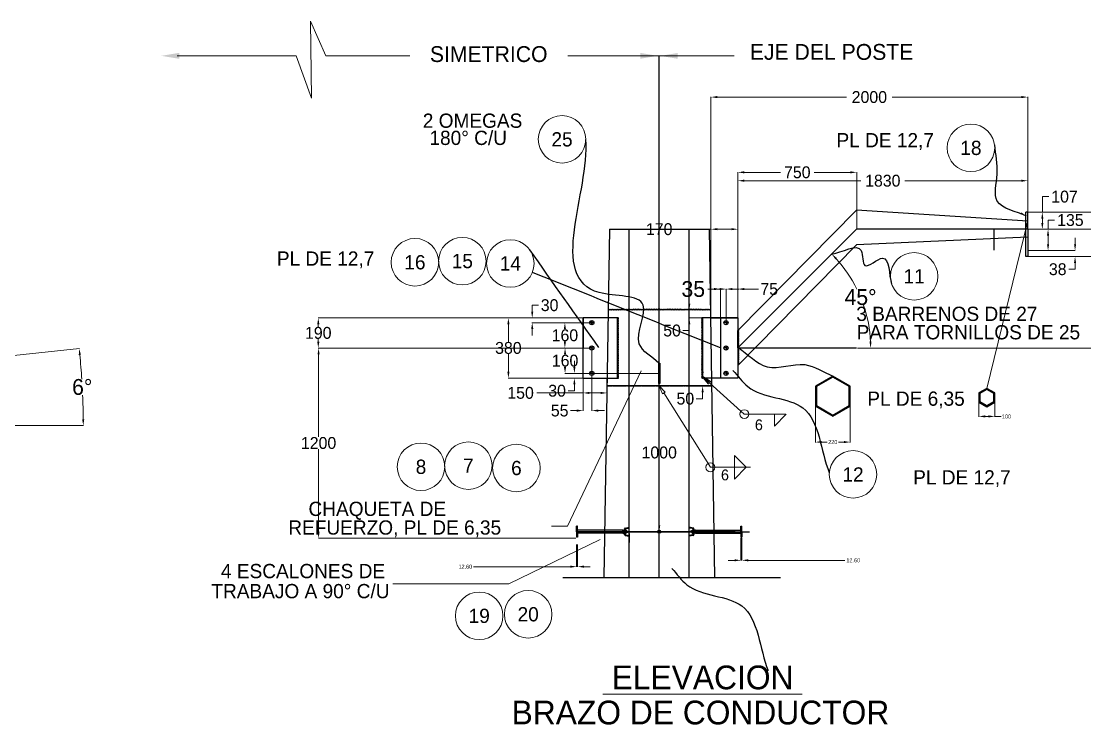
# Model space of a CAD drawing. Header units: centimetres. Extents: x 14 to 66415, y 14 to 43040.
# Drawn here: x 34018 to 47449, y 24243 to 33126 of the extents above; entities that cross this region are included whole.
import ezdxf
from ezdxf.enums import TextEntityAlignment as Align

# ---------------------------------------------------------------- set-up
doc = ezdxf.new("R2010")
doc.units = ezdxf.units.CM
doc.header["$LTSCALE"] = 10
doc.header["$MEASUREMENT"] = 0
doc.layers.get('0').update_dxf_attribs({"linetype": 'CONTINUOUS'})
doc.layers.get('DEFPOINTS').update_dxf_attribs({"color": 2, "linetype": 'CONTINUOUS'})
for name, color, linetype in [('ACERO1', 144, 'CONTINUOUS'), ('DIMENCIONES', 252, 'CONTINUOUS'), ('PIEZAS', 7, 'CONTINUOUS'), ('TEXT', 7, 'CONTINUOUS'), ('TEXTOS', 7, 'CONTINUOUS')]:
    doc.layers.add(name, color=color, linetype=linetype)
doc.styles.get("Standard").update_dxf_attribs({"font": ''})
doc.styles.add('Zurich', font='')
doc.styles.get('Standard').set_extended_font_data('Zurich Ex BT')
doc.styles.get('Zurich').set_extended_font_data('Zurich Ex BT')
doc.dimstyles.get("Standard").update_dxf_attribs({"dimtxt": 200, "dimasz": 80, "dimexe": 3, "dimexo": 10, "dimgap": 0.09, "dimtad": 0, "dimtih": 1, "dimtoh": 1, "dimzin": 0, "dimdsep": 46, "dimtxsty": 'Standard', "dimcen": 0.09, "dimclrd": 256, "dimclre": 256, "dimclrt": 256, "dimadec": 0, "dimazin": 0, "dimtfac": 1, "dimtofl": 0, "dimtmove": 0, "dimatfit": 3, "dimfxl": 0, "dimtolj": 1, "dimtzin": 0, "dimlwd": 0, "dimlwe": 0, "dimarcsym": 0})

# ---------------------------------------------------------------- blocks, each defined once
blk = doc.blocks.new('*D56')
at = {"layer": 'DEFPOINTS', "color": 0}
for p in [(41031, 26530), (41044, 26530), (41031, 26239)]:
    blk.add_point(p, dxfattribs=at)
at = {"layer": 'DIMENCIONES', "lineweight": 0}
for p, q in [((41031, 26520), (41031, 26236)), ((41044, 26520), (41044, 26236)), ((40951, 26239), (39731, 26239)), ((41124, 26239), (41204, 26239))]:
    blk.add_line(p, q, dxfattribs=at)
at = {"layer": 'DIMENCIONES'}
for points in [[(40951, 26253), (40951, 26226), (41031, 26239)], [(41124, 26253), (41124, 26226), (41044, 26239)]]:
    blk.add_solid(points, dxfattribs=at)
at = {"layer": 'DIMENCIONES', "insert": (39626, 26239), "char_height": 50, "attachment_point": 5}
blk.add_mtext('\\A1;12.60', dxfattribs=at)
blk = doc.blocks.new('*D57')
at = {"layer": 'ACERO1', "lineweight": 0}
for p, q in [((43106, 26600), (43106, 26316)), ((43119, 26600), (43119, 26316)), ((43026, 26319), (42946, 26319)), ((43199, 26319), (44419, 26319))]:
    blk.add_line(p, q, dxfattribs=at)
at = {"layer": 'ACERO1'}
for points in [[(43026, 26333), (43026, 26306), (43106, 26319)], [(43199, 26333), (43199, 26306), (43119, 26319)]]:
    blk.add_solid(points, dxfattribs=at)
at = {"layer": 'DEFPOINTS', "color": 0}
for p in [(43106, 26610), (43119, 26610), (43119, 26319)]:
    blk.add_point(p, dxfattribs=at)
at = {"layer": 'ACERO1', "insert": (44525, 26319), "char_height": 50, "attachment_point": 5}
blk.add_mtext('\\A1;12.60', dxfattribs=at)
blk = doc.blocks.new('*D58')
at = {"layer": 'DEFPOINTS', "color": 0}
for p in [(42729, 30500), (42729, 29000), (43069, 29000)]:
    blk.add_point(p, dxfattribs=at)
at = {"layer": 'DIMENCIONES', "lineweight": 0}
for p, q in [((42729, 30500), (42279, 30500)), ((42729, 29010), (42729, 30503)), ((42989, 30500), (42809, 30500)), ((43069, 29010), (43069, 30503))]:
    blk.add_line(p, q, dxfattribs=at)
at = {"layer": 'DIMENCIONES'}
for points in [[(42809, 30514), (42809, 30487), (42729, 30500)], [(42989, 30514), (42989, 30487), (43069, 30500)]]:
    blk.add_solid(points, dxfattribs=at)
at = {"layer": 'DIMENCIONES', "insert": (42075, 30500), "char_height": 150, "attachment_point": 5}
blk.add_mtext('\\A1;170', dxfattribs=at)
blk = doc.blocks.new('*D59')
at = {"layer": 'DEFPOINTS', "color": 0}
for p in [(43069, 31218), (44569, 30500), (43069, 29000)]:
    blk.add_point(p, dxfattribs=at)
at = {"layer": 'DIMENCIONES', "lineweight": 0}
for p, q in [((43069, 29010), (43069, 31221)), ((43149, 31218), (43606, 31218)), ((44489, 31218), (44031, 31218)), ((44569, 30510), (44569, 31221))]:
    blk.add_line(p, q, dxfattribs=at)
at = {"layer": 'DIMENCIONES'}
for points in [[(43149, 31232), (43149, 31205), (43069, 31218)], [(44489, 31232), (44489, 31205), (44569, 31218)]]:
    blk.add_solid(points, dxfattribs=at)
at = {"layer": 'DIMENCIONES', "insert": (43819, 31218), "char_height": 150, "attachment_point": 5}
blk.add_mtext('\\A1;750', dxfattribs=at)
blk = doc.blocks.new('*D60')
at = {"layer": 'DEFPOINTS', "color": 0}
for p in [(44047, 28392), (44487, 28392), (44487, 27812)]:
    blk.add_point(p, dxfattribs=at)
at = {"layer": 'DIMENCIONES', "lineweight": 0}
for p, q in [((44047, 28382), (44047, 27809)), ((44487, 28382), (44487, 27809)), ((44127, 27812), (44196, 27812)), ((44407, 27812), (44338, 27812))]:
    blk.add_line(p, q, dxfattribs=at)
at = {"layer": 'DIMENCIONES'}
for points in [[(44127, 27826), (44127, 27799), (44047, 27812)], [(44407, 27826), (44407, 27799), (44487, 27812)]]:
    blk.add_solid(points, dxfattribs=at)
at = {"layer": 'DIMENCIONES', "insert": (44267, 27812), "char_height": 50, "attachment_point": 5}
blk.add_mtext('\\A1;220', dxfattribs=at)
blk = doc.blocks.new('*D61')
at = {"layer": 'DEFPOINTS', "color": 0}
for p in [(46113, 28374), (46313, 28374), (46313, 28136)]:
    blk.add_point(p, dxfattribs=at)
at = {"layer": 'DIMENCIONES', "lineweight": 0}
for p, q in [((46113, 28364), (46113, 28133)), ((46313, 28364), (46313, 28133)), ((46193, 28136), (46233, 28136)), ((46313, 28136), (46393, 28136))]:
    blk.add_line(p, q, dxfattribs=at)
at = {"layer": 'DIMENCIONES'}
for points in [[(46193, 28150), (46193, 28123), (46113, 28136)], [(46233, 28150), (46233, 28123), (46313, 28136)]]:
    blk.add_solid(points, dxfattribs=at)
at = {"layer": 'DIMENCIONES', "insert": (46461, 28136), "char_height": 50, "attachment_point": 5}
blk.add_mtext('\\A1;100', dxfattribs=at)
blk = doc.blocks.new('*D78')
at = {"layer": 'ACERO1', "lineweight": 0}
for p, q in [((31255, 28622), (34753, 28992)), ((31748, 28020), (34804, 28020))]:
    blk.add_line(p, q, dxfattribs=at)
for start, end in [(3.6603, 5.5538), (0.4973, 2.3912)]:
    blk.add_arc((25585, 28020), 9216, start, end, dxfattribs=at)
at = {"layer": 'ACERO1'}
for points in [[(34744, 28911), (34771, 28914), (34750, 28992)], [(34814, 28101), (34787, 28100), (34801, 28020)]]:
    blk.add_solid(points, dxfattribs=at)
at = {"layer": 'DEFPOINTS', "color": 0}
for p in [(31245, 28620), (34795, 28345), (25585, 28020), (25585, 28020), (31738, 28020)]:
    blk.add_point(p, dxfattribs=at)
at = {"layer": 'ACERO1', "insert": (34788, 28507), "char_height": 200, "attachment_point": 5}
blk.add_mtext('\\A1;6°', dxfattribs=at)
blk = doc.blocks.new('*D167')
at = {"layer": 'DEFPOINTS', "color": 0}
for p in [(40471, 29320), (41224, 29380), (41224, 29320)]:
    blk.add_point(p, dxfattribs=at)
at = {"layer": 'DIMENCIONES', "lineweight": 0}
for p, q in [((40471, 29460), (40471, 29540)), ((40471, 29540), (40551, 29540)), ((41214, 29380), (40468, 29380)), ((41214, 29320), (40468, 29320)), ((40471, 29240), (40471, 29160))]:
    blk.add_line(p, q, dxfattribs=at)
at = {"layer": 'DIMENCIONES'}
for points in [[(40458, 29460), (40485, 29460), (40471, 29380)], [(40458, 29240), (40485, 29240), (40471, 29320)]]:
    blk.add_solid(points, dxfattribs=at)
at = {"layer": 'DIMENCIONES', "insert": (40691, 29540), "char_height": 150, "attachment_point": 5}
blk.add_mtext('\\A1;30', dxfattribs=at)
blk = doc.blocks.new('*D168')
at = {"layer": 'DEFPOINTS', "color": 0}
for p in [(41224, 29320), (40884, 29000), (41228, 29000)]:
    blk.add_point(p, dxfattribs=at)
at = {"layer": 'DIMENCIONES', "lineweight": 0}
for p, q in [((41214, 29320), (40881, 29320)), ((40884, 29240), (40884, 29237)), ((40884, 29080), (40884, 29084)), ((41218, 29000), (40881, 29000))]:
    blk.add_line(p, q, dxfattribs=at)
at = {"layer": 'DIMENCIONES'}
for points in [[(40870, 29240), (40897, 29240), (40884, 29320)], [(40870, 29080), (40897, 29080), (40884, 29000)]]:
    blk.add_solid(points, dxfattribs=at)
at = {"layer": 'DIMENCIONES', "insert": (40884, 29160), "char_height": 150, "attachment_point": 5}
blk.add_mtext('\\A1;160', dxfattribs=at)
blk = doc.blocks.new('*D169')
at = {"layer": 'DEFPOINTS', "color": 0}
for p in [(41224, 29000), (40886, 28680), (41224, 28680)]:
    blk.add_point(p, dxfattribs=at)
at = {"layer": 'DIMENCIONES', "lineweight": 0}
for p, q in [((41214, 29000), (40883, 29000)), ((40886, 28920), (40886, 28917)), ((40886, 28760), (40886, 28764)), ((41214, 28680), (40883, 28680))]:
    blk.add_line(p, q, dxfattribs=at)
at = {"layer": 'DIMENCIONES'}
for points in [[(40872, 28920), (40899, 28920), (40886, 29000)], [(40872, 28760), (40899, 28760), (40886, 28680)]]:
    blk.add_solid(points, dxfattribs=at)
at = {"layer": 'DIMENCIONES', "insert": (40886, 28840), "char_height": 150, "attachment_point": 5}
blk.add_mtext('\\A1;160', dxfattribs=at)
blk = doc.blocks.new('*D170')
at = {"layer": 'DEFPOINTS', "color": 0}
for p in [(41004, 28680), (41224, 28680), (41224, 28620)]:
    blk.add_point(p, dxfattribs=at)
at = {"layer": 'DIMENCIONES', "lineweight": 0}
for p, q in [((41004, 28760), (41004, 28840)), ((41214, 28680), (41001, 28680)), ((41214, 28620), (41001, 28620)), ((41004, 28540), (41004, 28460)), ((41004, 28460), (40924, 28460))]:
    blk.add_line(p, q, dxfattribs=at)
at = {"layer": 'DIMENCIONES'}
for points in [[(40990, 28760), (41017, 28760), (41004, 28680)], [(40990, 28540), (41017, 28540), (41004, 28620)]]:
    blk.add_solid(points, dxfattribs=at)
at = {"layer": 'DIMENCIONES', "insert": (40785, 28460), "char_height": 150, "attachment_point": 5}
blk.add_mtext('\\A1;30', dxfattribs=at)
blk = doc.blocks.new('*D171')
at = {"layer": 'DEFPOINTS', "color": 0}
for p in [(41114, 29000), (41224, 29000), (41114, 28210)]:
    blk.add_point(p, dxfattribs=at)
at = {"layer": 'DIMENCIONES', "lineweight": 0}
for p, q in [((41114, 28990), (41114, 28207)), ((41224, 28990), (41224, 28207)), ((41034, 28210), (40954, 28210)), ((41304, 28210), (41384, 28210))]:
    blk.add_line(p, q, dxfattribs=at)
at = {"layer": 'DIMENCIONES'}
for points in [[(41034, 28223), (41034, 28196), (41114, 28210)], [(41304, 28223), (41304, 28196), (41224, 28210)]]:
    blk.add_solid(points, dxfattribs=at)
at = {"layer": 'DIMENCIONES', "insert": (40818, 28210), "char_height": 150, "attachment_point": 5}
blk.add_mtext('\\A1;55', dxfattribs=at)
blk = doc.blocks.new('*D172')
at = {"layer": 'DEFPOINTS', "color": 0}
for p in [(41114, 28620), (41415, 28620), (41415, 28433)]:
    blk.add_point(p, dxfattribs=at)
at = {"layer": 'DIMENCIONES', "lineweight": 0}
for p, q in [((41114, 28610), (41114, 28430)), ((41415, 28610), (41415, 28430)), ((41114, 28433), (40528, 28433)), ((41335, 28433), (41194, 28433))]:
    blk.add_line(p, q, dxfattribs=at)
at = {"layer": 'DIMENCIONES'}
for points in [[(41194, 28446), (41194, 28419), (41114, 28433)], [(41335, 28446), (41335, 28419), (41415, 28433)]]:
    blk.add_solid(points, dxfattribs=at)
at = {"layer": 'DIMENCIONES', "insert": (40324, 28433), "char_height": 150, "attachment_point": 5}
blk.add_mtext('\\A1;150', dxfattribs=at)
blk = doc.blocks.new('*D173')
at = {"layer": 'DEFPOINTS', "color": 0}
for p in [(42721, 29480), (42455, 29380), (42723, 29380)]:
    blk.add_point(p, dxfattribs=at)
at = {"layer": 'DIMENCIONES', "lineweight": 0}
for p, q in [((42455, 29560), (42455, 29640)), ((42711, 29480), (42452, 29480)), ((42713, 29380), (42452, 29380)), ((42455, 29300), (42455, 29220)), ((42455, 29220), (42375, 29220))]:
    blk.add_line(p, q, dxfattribs=at)
at = {"layer": 'DIMENCIONES'}
for points in [[(42442, 29560), (42468, 29560), (42455, 29480)], [(42442, 29300), (42468, 29300), (42455, 29380)]]:
    blk.add_solid(points, dxfattribs=at)
at = {"layer": 'DIMENCIONES', "insert": (42237, 29220), "char_height": 150, "attachment_point": 5}
blk.add_mtext('\\A1;50', dxfattribs=at)
blk = doc.blocks.new('*D174')
at = {"layer": 'DEFPOINTS', "color": 0}
for p in [(42735, 28620), (42623, 28520), (42736, 28520)]:
    blk.add_point(p, dxfattribs=at)
at = {"layer": 'DIMENCIONES', "lineweight": 0}
for p, q in [((42623, 28700), (42623, 28780)), ((42725, 28620), (42620, 28620)), ((42726, 28520), (42620, 28520)), ((42623, 28360), (42543, 28360)), ((42623, 28440), (42623, 28360))]:
    blk.add_line(p, q, dxfattribs=at)
at = {"layer": 'DIMENCIONES'}
for points in [[(42610, 28700), (42637, 28700), (42623, 28620)], [(42610, 28440), (42637, 28440), (42623, 28520)]]:
    blk.add_solid(points, dxfattribs=at)
at = {"layer": 'DIMENCIONES', "insert": (42405, 28360), "char_height": 150, "attachment_point": 5}
blk.add_mtext('\\A1;50', dxfattribs=at)
blk = doc.blocks.new('*D175')
at = {"layer": 'DEFPOINTS', "color": 0}
for p in [(43069, 31112), (46729, 30500), (43069, 29000)]:
    blk.add_point(p, dxfattribs=at)
at = {"layer": 'DIMENCIONES', "lineweight": 0}
for p, q in [((43069, 29010), (43069, 31115)), ((43149, 31112), (44620, 31112)), ((46649, 31112), (45177, 31112)), ((46729, 30510), (46729, 31115))]:
    blk.add_line(p, q, dxfattribs=at)
at = {"layer": 'DIMENCIONES'}
for points in [[(43149, 31126), (43149, 31099), (43069, 31112)], [(46649, 31126), (46649, 31099), (46729, 31112)]]:
    blk.add_solid(points, dxfattribs=at)
at = {"layer": 'DIMENCIONES', "insert": (44899, 31112), "char_height": 150, "attachment_point": 5}
blk.add_mtext('\\A1;1830', dxfattribs=at)
blk = doc.blocks.new('*D176')
at = {"layer": 'DEFPOINTS', "color": 0}
for p in [(46729, 30714), (46729, 30500), (46914, 30500)]:
    blk.add_point(p, dxfattribs=at)
at = {"layer": 'DIMENCIONES', "lineweight": 0}
for p, q in [((46914, 30714), (46914, 30911)), ((46914, 30911), (46994, 30911)), ((46739, 30714), (46917, 30714)), ((46914, 30580), (46914, 30634)), ((46739, 30500), (46917, 30500))]:
    blk.add_line(p, q, dxfattribs=at)
at = {"layer": 'DIMENCIONES'}
for points in [[(46900, 30634), (46927, 30634), (46914, 30714)], [(46900, 30580), (46927, 30580), (46914, 30500)]]:
    blk.add_solid(points, dxfattribs=at)
at = {"layer": 'DIMENCIONES', "insert": (47194, 30911), "char_height": 150, "attachment_point": 5}
blk.add_mtext('\\A1;107', dxfattribs=at)
blk = doc.blocks.new('*D177')
at = {"layer": 'DEFPOINTS', "color": 0}
for p in [(46729, 30500), (46729, 30230), (46986, 30230)]:
    blk.add_point(p, dxfattribs=at)
at = {"layer": 'DIMENCIONES', "lineweight": 0}
for p, q in [((46739, 30500), (46989, 30500)), ((46986, 30500), (46986, 30615)), ((46986, 30615), (47066, 30615)), ((46986, 30310), (46986, 30420)), ((46739, 30230), (46989, 30230))]:
    blk.add_line(p, q, dxfattribs=at)
at = {"layer": 'DIMENCIONES'}
for points in [[(46972, 30420), (46999, 30420), (46986, 30500)], [(46972, 30310), (46999, 30310), (46986, 30230)]]:
    blk.add_solid(points, dxfattribs=at)
at = {"layer": 'DIMENCIONES', "insert": (47268, 30615), "char_height": 150, "attachment_point": 5}
blk.add_mtext('\\A1;135', dxfattribs=at)
blk = doc.blocks.new('*D178')
at = {"layer": 'DEFPOINTS', "color": 0}
for p in [(46733, 30230), (46729, 30154), (47327, 30154)]:
    blk.add_point(p, dxfattribs=at)
at = {"layer": 'DIMENCIONES', "lineweight": 0}
for p, q in [((47327, 30310), (47327, 30390)), ((46743, 30230), (47330, 30230)), ((46739, 30154), (47330, 30154)), ((47327, 29994), (47247, 29994)), ((47327, 30074), (47327, 29994))]:
    blk.add_line(p, q, dxfattribs=at)
at = {"layer": 'DIMENCIONES'}
for points in [[(47314, 30310), (47340, 30310), (47327, 30230)], [(47314, 30074), (47340, 30074), (47327, 30154)]]:
    blk.add_solid(points, dxfattribs=at)
at = {"layer": 'DIMENCIONES', "insert": (47108, 29994), "char_height": 150, "attachment_point": 5}
blk.add_mtext('\\A1;38', dxfattribs=at)
blk = doc.blocks.new('*D179')
at = {"layer": 'DEFPOINTS', "color": 0}
for p in [(46703, 30714), (46703, 30154), (47712, 30154)]:
    blk.add_point(p, dxfattribs=at)
at = {"layer": 'DIMENCIONES', "lineweight": 0}
for p, q in [((46713, 30714), (47715, 30714)), ((47712, 30634), (47712, 30518)), ((47712, 30234), (47712, 30365)), ((46713, 30154), (47715, 30154))]:
    blk.add_line(p, q, dxfattribs=at)
at = {"layer": 'DIMENCIONES'}
for points in [[(47699, 30634), (47726, 30634), (47712, 30714)], [(47699, 30234), (47726, 30234), (47712, 30154)]]:
    blk.add_solid(points, dxfattribs=at)
at = {"layer": 'DIMENCIONES', "insert": (47712, 30441), "char_height": 150, "attachment_point": 5}
blk.add_mtext('\\A1;280', dxfattribs=at)
blk = doc.blocks.new('*D180')
at = {"layer": 'DEFPOINTS', "color": 0}
for p in [(44569, 30500), (44688, 29434), (43069, 29000), (43069, 29000), (44569, 29000)]:
    blk.add_point(p, dxfattribs=at)
at = {"layer": 'DIMENCIONES', "lineweight": 0}
blk.add_line((44579, 29000), (44748, 29000), dxfattribs=at)
for start, end in [(26.3202, 42.2661), (2.7339, 18.7827)]:
    blk.add_arc((43069, 29000), 1677, start, end, dxfattribs=at)
at = {"layer": 'DIMENCIONES'}
for points in [[(44300, 30119), (44319, 30137), (44254, 30186)], [(44757, 29081), (44730, 29080), (44745, 29000)]]:
    blk.add_solid(points, dxfattribs=at)
at = {"layer": 'DIMENCIONES', "insert": (44618, 29642), "char_height": 200, "attachment_point": 5}
blk.add_mtext('\\A1;45°', dxfattribs=at)
blk = doc.blocks.new('*D181')
at = {"layer": 'DEFPOINTS', "color": 0}
for p in [(37773, 29000), (41224, 29000), (41031, 26600)]:
    blk.add_point(p, dxfattribs=at)
at = {"layer": 'DIMENCIONES', "lineweight": 0}
for p, q in [((41214, 29000), (37770, 29000)), ((37773, 28920), (37773, 27877)), ((37773, 26680), (37773, 27724)), ((41021, 26600), (37770, 26600))]:
    blk.add_line(p, q, dxfattribs=at)
at = {"layer": 'DIMENCIONES'}
for points in [[(37760, 28920), (37786, 28920), (37773, 29000)], [(37760, 26680), (37786, 26680), (37773, 26600)]]:
    blk.add_solid(points, dxfattribs=at)
at = {"layer": 'DIMENCIONES', "insert": (37773, 27800), "char_height": 150, "attachment_point": 5}
blk.add_mtext('\\A1;1200', dxfattribs=at)
blk = doc.blocks.new('*D182')
at = {"layer": 'DEFPOINTS', "color": 0}
for p in [(37769, 29380), (41114, 29380), (41220, 29000)]:
    blk.add_point(p, dxfattribs=at)
at = {"layer": 'DIMENCIONES', "lineweight": 0}
for p, q in [((41104, 29380), (37766, 29380)), ((37769, 29300), (37769, 29267)), ((37769, 29080), (37769, 29114)), ((41210, 29000), (37766, 29000))]:
    blk.add_line(p, q, dxfattribs=at)
at = {"layer": 'DIMENCIONES'}
for points in [[(37756, 29300), (37783, 29300), (37769, 29380)], [(37756, 29080), (37783, 29080), (37769, 29000)]]:
    blk.add_solid(points, dxfattribs=at)
at = {"layer": 'DIMENCIONES', "insert": (37769, 29190), "char_height": 150, "attachment_point": 5}
blk.add_mtext('\\A1;190', dxfattribs=at)
blk = doc.blocks.new('*D183')
at = {"layer": 'DEFPOINTS', "color": 0}
for p in [(41224, 28680), (41224, 26680), (42075, 26680)]:
    blk.add_point(p, dxfattribs=at)
at = {"layer": 'DIMENCIONES', "lineweight": 0}
for p, q in [((41234, 28680), (42078, 28680)), ((42075, 28600), (42075, 27757)), ((42075, 26760), (42075, 27604)), ((41234, 26680), (42078, 26680))]:
    blk.add_line(p, q, dxfattribs=at)
at = {"layer": 'DIMENCIONES'}
for points in [[(42062, 28600), (42088, 28600), (42075, 28680)], [(42062, 26760), (42088, 26760), (42075, 26680)]]:
    blk.add_solid(points, dxfattribs=at)
at = {"layer": 'DIMENCIONES', "insert": (42075, 27680), "char_height": 150, "attachment_point": 5}
blk.add_mtext('\\A1;1000', dxfattribs=at)
blk = doc.blocks.new('*D184')
at = {"layer": 'DEFPOINTS', "color": 0}
for p in [(46733, 30500), (44661, 29000), (48330, 29000)]:
    blk.add_point(p, dxfattribs=at)
at = {"layer": 'DIMENCIONES', "lineweight": 0}
for p, q in [((46743, 30500), (48333, 30500)), ((48330, 30420), (48330, 29827)), ((48330, 29080), (48330, 29674)), ((44671, 29000), (48333, 29000))]:
    blk.add_line(p, q, dxfattribs=at)
at = {"layer": 'DIMENCIONES'}
for points in [[(48317, 30420), (48344, 30420), (48330, 30500)], [(48317, 29080), (48344, 29080), (48330, 29000)]]:
    blk.add_solid(points, dxfattribs=at)
at = {"layer": 'DIMENCIONES', "insert": (48330, 29750), "char_height": 150, "attachment_point": 5}
blk.add_mtext('\\A1;750', dxfattribs=at)
blk = doc.blocks.new('*D185')
at = {"layer": 'DEFPOINTS', "color": 0}
for p in [(42729, 32168), (46729, 30500), (42729, 29004)]:
    blk.add_point(p, dxfattribs=at)
at = {"layer": 'DIMENCIONES', "lineweight": 0}
for p, q in [((42729, 29014), (42729, 32171)), ((42809, 32168), (44440, 32168)), ((46649, 32168), (45017, 32168)), ((46729, 30510), (46729, 32171))]:
    blk.add_line(p, q, dxfattribs=at)
at = {"layer": 'DIMENCIONES'}
for points in [[(42809, 32182), (42809, 32155), (42729, 32168)], [(46649, 32182), (46649, 32155), (46729, 32168)]]:
    blk.add_solid(points, dxfattribs=at)
at = {"layer": 'DIMENCIONES', "insert": (44729, 32168), "char_height": 150, "attachment_point": 5}
blk.add_mtext('\\A1;2000', dxfattribs=at)
blk = doc.blocks.new('*D186')
at = {"layer": 'DEFPOINTS', "color": 0}
for p in [(41110, 29380), (40170, 28620), (41114, 28620)]:
    blk.add_point(p, dxfattribs=at)
at = {"layer": 'DIMENCIONES', "lineweight": 0}
for p, q in [((41100, 29380), (40167, 29380)), ((40170, 29300), (40170, 29077)), ((40170, 28700), (40170, 28924)), ((41104, 28620), (40167, 28620))]:
    blk.add_line(p, q, dxfattribs=at)
at = {"layer": 'DIMENCIONES'}
for points in [[(40157, 29300), (40184, 29300), (40170, 29380)], [(40157, 28700), (40184, 28700), (40170, 28620)]]:
    blk.add_solid(points, dxfattribs=at)
at = {"layer": 'DIMENCIONES', "insert": (40170, 29000), "char_height": 150, "attachment_point": 5}
blk.add_mtext('\\A1;380', dxfattribs=at)
blk = doc.blocks.new('_ClosedBlank')
at = {"color": 0, "linetype": 'ByBlock', "lineweight": -2}
for p, q in [((-1, 0.17), (0, 0)), ((-1, 0.17), (-1, -0.17)), ((0, 0), (-1, -0.17))]:
    blk.add_line(p, q, dxfattribs=at)
blk = doc.blocks.new('*D257')
at = {"layer": 'DEFPOINTS', "color": 0}
for p in [(42919, 29744), (42919, 29320), (43069, 29380)]:
    blk.add_point(p, dxfattribs=at)
at = {"layer": 'DIMENCIONES', "lineweight": 0}
for p, q in [((42839, 29744), (42759, 29744)), ((42919, 29330), (42919, 29747)), ((43069, 29390), (43069, 29747)), ((43149, 29744), (43328, 29744))]:
    blk.add_line(p, q, dxfattribs=at)
at = {"layer": 'DIMENCIONES'}
for points in [[(42839, 29758), (42839, 29731), (42919, 29744)], [(43149, 29758), (43149, 29731), (43069, 29744)]]:
    blk.add_solid(points, dxfattribs=at)
at = {"layer": 'DIMENCIONES', "insert": (43464, 29744), "char_height": 150, "attachment_point": 5}
blk.add_mtext('\\A1;75', dxfattribs=at)
blk = doc.blocks.new('*D258')
at = {"layer": 'DEFPOINTS', "color": 0}
for p in [(42849, 29744), (42849, 29380), (42919, 29320)]:
    blk.add_point(p, dxfattribs=at)
at = {"layer": 'DIMENCIONES', "lineweight": 0}
for p, q in [((42769, 29744), (42689, 29744)), ((42849, 29390), (42849, 29747)), ((42919, 29330), (42919, 29747)), ((42999, 29744), (43079, 29744))]:
    blk.add_line(p, q, dxfattribs=at)
at = {"layer": 'DIMENCIONES'}
for points in [[(42769, 29758), (42769, 29731), (42849, 29744)], [(42999, 29758), (42999, 29731), (42919, 29744)]]:
    blk.add_solid(points, dxfattribs=at)
at = {"layer": 'DIMENCIONES', "insert": (42505, 29744), "char_height": 200, "attachment_point": 5}
blk.add_mtext('\\A1;35', dxfattribs=at)

msp = doc.modelspace()

# ---------------------------------------------------------------- hatches: boundary and pattern name
at = {"layer": 'ACERO1'}
h = msp.add_hatch(dxfattribs=at)
h.set_pattern_fill('ANSI37', color=256, scale=60, style=0)
h.set_pattern_definition([(45, (282992.097, -101791.291), (-5.30330086, 5.30330086), []), (135, (282992.097, -101791.291), (-5.30330086, -5.30330086), [])])
h.paths.add_polyline_path([(41559.882, 29380.399), (41549.882, 29380.399), (41549.882, 28620.399), (41559.882, 28620.399)])
h.paths.add_polyline_path([(41695.022, 29490.399), (41429.16, 29490.399), (41429.002, 29480.399), (41695.022, 29480.399)])
h.paths.add_polyline_path([(42075.022, 29490.399), (41695.022, 29490.399), (41695.022, 29480.399), (42075.022, 29480.399)])
h.paths.add_polyline_path([(42455.022, 29490.399), (42075.022, 29490.399), (42075.022, 29480.399), (42455.022, 29480.399)])
h.paths.add_polyline_path([(42720.884, 29490.399), (42455.022, 29490.399), (42455.022, 29480.399), (42721.041, 29480.399)])
h.paths.add_polyline_path([(42622.616, 29380.399), (42612.616, 29380.399), (42612.616, 28620.399), (42622.616, 28620.399)])
h.paths.add_polyline_path([(43078.601, 29230.539), (43068.601, 29220.399), (43068.601, 29000.399), (43078.601, 29010.399)])
h.paths.add_polyline_path([(43078.601, 29000.399), (43068.601, 29000.399), (43068.601, 28780.399), (43078.601, 28790.539)])
h = msp.add_hatch(dxfattribs=at)
h.set_pattern_fill('ANSI37', color=256, scale=40, style=0)
h.set_pattern_definition([(45, (282992.097, -101791.291), (-3.53553391, 3.53553391), []), (135, (282992.097, -101791.291), (-3.53553391, -3.53553391), [])])
h.paths.add_polyline_path([(41695.022, 28524.399), (41413.945, 28524.399), (41413.882, 28520.399), (41695.022, 28520.399)])
h.paths.add_polyline_path([(42075.022, 28524.399), (41695.022, 28524.399), (41695.022, 28520.399), (42075.022, 28520.399)])
h.paths.add_polyline_path([(42736.098, 28524.399), (42455.022, 28524.399), (42455.022, 28520.399), (42736.161, 28520.399)])
h.paths.add_polyline_path([(42455.022, 28524.399), (42075.022, 28524.399), (42075.022, 28520.399), (42455.022, 28520.399)])

# ---------------------------------------------------------------- linework, layer by layer
at = {"color": 0, "linetype": 'ByBlock'}
for p, q in [((42700.55, 28541.43), (42615.014, 28649.548)), ((42615.014, 28649.548), (42730.991, 28575.016)), ((42615.014, 28649.548), (42715.77, 28558.223))]:
    msp.add_line(p, q, dxfattribs=at)
at = {"lineweight": 5}
msp.add_lwpolyline([(42132.787, 28432.342), (42721.73, 27493.783), (43228.609, 27493.783)], dxfattribs=at)
at = {"layer": 'ACERO1'}
for p, q in [((42075.022, 30500.399), (42075.022, 32688.576)), ((43068.601, 29220.399), (44568.601, 30741.49)), ((46728.601, 30600.399), (44568.601, 30741.49)), ((46703.201, 30154.399), (46703.201, 30714.399)), ((46728.601, 30714.399), (46703.201, 30714.399)), ((46728.601, 30500.399), (46728.601, 30714.399)), ((41445.067, 30500.399), (41375.815, 26103.484)), ((41445.067, 30500.399), (41375.815, 26103.484)), ((41695.022, 26103.484), (41695.022, 30500.399)), ((42075.022, 26103.484), (42075.022, 30500.399)), ((42075.022, 26103.484), (42075.022, 30500.399)), ((42455.022, 26103.484), (42455.022, 30500.399)), ((42704.976, 30500.399), (42774.228, 26103.484)), ((43068.601, 29000.399), (44568.601, 30500.399)), ((46728.601, 30500.399), (44568.601, 30500.399)), ((46728.601, 30500.399), (46728.601, 30230.399)), ((46728.601, 30400.399), (44568.601, 30301.49)), ((43068.601, 28780.399), (44568.601, 30301.49)), ((46728.601, 30154.399), (46703.201, 30154.399)), ((42721.041, 29480.399), (41429.002, 29480.399)), ((41113.882, 28620.399), (41113.882, 29380.399)), ((41549.882, 29380.399), (41113.882, 29380.399)), ((41113.882, 29380.399), (41113.882, 29000.399)), ((41223.882, 29320.399), (41196.882, 29320.399)), ((41223.882, 29293.399), (41223.882, 29347.399)), ((41223.882, 29347.399), (41223.882, 29293.399)), ((41223.882, 29320.399), (41250.882, 29320.399)), ((41549.882, 28620.399), (41549.882, 29380.399)), ((41559.882, 29380.399), (41549.882, 29380.399)), ((42622.616, 29380.399), (42612.616, 29380.399)), ((43068.601, 29380.399), (42622.616, 29380.399)), ((42622.616, 29380.399), (42622.616, 28620.399)), ((42622.616, 29380.399), (42622.616, 29380.399)), ((42722.616, 29380.399), (43068.601, 29380.399)), ((42918.601, 29380.399), (42848.601, 29380.399)), ((42848.601, 29380.399), (42848.601, 28620.399)), ((42918.601, 29320.399), (42891.601, 29320.399)), ((42918.601, 29347.399), (42918.601, 29293.399)), ((42918.601, 29320.399), (42945.601, 29320.399)), ((43068.601, 29380.399), (43068.601, 28620.399)), ((43068.601, 29000.399), (43068.601, 29220.399)), ((41223.882, 29027.399), (41223.882, 28973.399)), ((42918.601, 29027.399), (42918.601, 28973.399)), ((41223.882, 29000.399), (41196.882, 29000.399)), ((41223.882, 29000.399), (41250.882, 29000.399)), ((42918.601, 29000.399), (42891.601, 29000.399)), ((42918.601, 29000.399), (42945.601, 29000.399)), ((43068.601, 29000.399), (43068.601, 28780.399)), ((43068.601, 29000.399), (44568.601, 29000.399)), ((42071.242, 28810.024), (42083.942, 28810.024)), ((42071.242, 28550.773), (42071.242, 28810.024)), ((42083.942, 28810.024), (42083.942, 28550.773)), ((41109.882, 28620.399), (41549.882, 28620.399)), ((41223.882, 28680.399), (41196.882, 28680.399)), ((41223.882, 28707.399), (41223.882, 28653.399)), ((41223.882, 28680.399), (41250.882, 28680.399)), ((41549.882, 28620.399), (41559.882, 28620.399)), ((42612.616, 28620.399), (42622.616, 28620.399)), ((42728.601, 28620.399), (42622.616, 28620.399)), ((43068.601, 28620.399), (42728.601, 28620.399)), ((42918.601, 28680.399), (42891.601, 28680.399)), ((42918.601, 28707.399), (42918.601, 28653.399)), ((42918.601, 28680.399), (42945.601, 28680.399)), ((42736.161, 28524.399), (41413.882, 28524.399)), ((42083.942, 28550.773), (42071.242, 28550.773)), ((41030.97, 26680.399), (41030.97, 26750.399)), ((41043.57, 26750.399), (41030.97, 26750.399)), ((41043.57, 26680.399), (41043.57, 26750.399)), ((41645.3, 26727.147), (41695.022, 26735.999)), ((42504.743, 26727.147), (42455.022, 26735.999)), ((43106.473, 26680.399), (43106.473, 26750.399)), ((43106.473, 26750.399), (43119.073, 26750.399)), ((43119.073, 26680.399), (43119.073, 26750.399)), ((41030.97, 26680.399), (41030.97, 26610.399)), ((43036.161, 26680.399), (41030.97, 26680.399)), ((41043.57, 26610.399), (41030.97, 26610.399)), ((41615.57, 26699.399), (41043.57, 26699.399)), ((41695.022, 26680.399), (41043.57, 26680.399)), ((41043.57, 26680.399), (41043.57, 26610.399)), ((41615.57, 26661.399), (41043.57, 26661.399)), ((41113.882, 26680.399), (43214.617, 26680.399)), ((41615.57, 26661.399), (41615.57, 26699.399)), ((41615.57, 26699.399), (41637.009, 26699.399)), ((41615.57, 26691.372), (41615.57, 26696.109)), ((41615.57, 26676.004), (41615.57, 26684.793)), ((41615.57, 26664.688), (41615.57, 26669.425)), ((41615.57, 26661.399), (41637.009, 26661.399)), ((41629.39, 26661.399), (41629.39, 26699.399)), ((41629.39, 26664.688), (41629.39, 26696.109)), ((41637.009, 26642.399), (41637.009, 26718.399)), ((41637.009, 26643.504), (41637.009, 26717.294)), ((41637.009, 26680.399), (41637.009, 26717.294)), ((41637.009, 26661.399), (41637.009, 26699.399)), ((41637.009, 26680.399), (41637.009, 26643.504)), ((41645.3, 26633.651), (41695.022, 26624.799)), ((41646.409, 26680.399), (41646.409, 26709.384)), ((41646.409, 26661.399), (41646.409, 26699.399)), ((41660.229, 26699.399), (41646.409, 26699.399)), ((41646.409, 26680.399), (41646.409, 26663.737)), ((41646.409, 26680.399), (41646.409, 26651.413)), ((41660.229, 26661.399), (41646.409, 26661.399)), ((41654.7, 26719.237), (41695.022, 26726.231)), ((41654.7, 26641.561), (41695.022, 26634.566)), ((41660.229, 26661.399), (41660.229, 26699.399)), ((41660.229, 26688.083), (41678.337, 26688.083)), ((41660.229, 26672.715), (41678.337, 26672.715)), ((41678.337, 26672.715), (41678.337, 26688.083)), ((41695.022, 26655.999), (41695.022, 26544.799)), ((41695.022, 26655.772), (41695.022, 26646.231)), ((42495.343, 26719.237), (42455.022, 26726.231)), ((42455.022, 26680.399), (43106.473, 26680.399)), ((42495.343, 26641.561), (42455.022, 26634.566)), ((42504.743, 26633.651), (42455.022, 26624.799)), ((42489.815, 26688.083), (42471.706, 26688.083)), ((42471.706, 26672.715), (42471.706, 26688.083)), ((42489.815, 26672.715), (42471.706, 26672.715)), ((42489.815, 26661.399), (42489.815, 26699.399)), ((42489.815, 26699.399), (42503.634, 26699.399)), ((42489.815, 26661.399), (42503.634, 26661.399)), ((42503.634, 26680.399), (42503.634, 26709.384)), ((42503.634, 26661.399), (42503.634, 26699.399)), ((42503.634, 26680.399), (42503.634, 26663.737)), ((42503.634, 26680.399), (42503.634, 26651.413)), ((42513.034, 26642.399), (42513.034, 26718.399)), ((42513.034, 26643.504), (42513.034, 26717.294)), ((42513.034, 26680.399), (42513.034, 26717.294)), ((42513.034, 26661.399), (42513.034, 26699.399)), ((42534.473, 26699.399), (42513.034, 26699.399)), ((42513.034, 26680.399), (42513.034, 26643.504)), ((42534.473, 26661.399), (42513.034, 26661.399)), ((42520.653, 26661.399), (42520.653, 26699.399)), ((42520.653, 26664.688), (42520.653, 26696.109)), ((42534.473, 26699.399), (43106.473, 26699.399)), ((42534.473, 26661.399), (42534.473, 26699.399)), ((42534.473, 26691.372), (42534.473, 26696.109)), ((42534.473, 26676.004), (42534.473, 26684.793)), ((42534.473, 26664.688), (42534.473, 26669.425)), ((42534.473, 26661.399), (43106.473, 26661.399)), ((43106.473, 26680.399), (43106.473, 26610.399)), ((43106.473, 26610.399), (43119.073, 26610.399)), ((43119.073, 26680.399), (43119.073, 26610.399)), ((41695.022, 26545.026), (41695.022, 26554.566)), ((40859.282, 26103.484), (43607.973, 26103.484))]:
    msp.add_line(p, q, dxfattribs=at)
at = {"layer": 'ACERO1', "lineweight": 5}
for p, q in [((41626.1, 26699.399), (41618.86, 26699.399)), ((41618.86, 26688.083), (41626.1, 26688.083)), ((41618.86, 26672.715), (41626.1, 26672.715)), ((41618.86, 26672.715), (41626.1, 26672.715)), ((41626.1, 26661.399), (41618.86, 26661.399)), ((42523.943, 26699.399), (42531.184, 26699.399)), ((42531.184, 26688.083), (42523.943, 26688.083)), ((42531.184, 26672.715), (42523.943, 26672.715)), ((42531.184, 26672.715), (42523.943, 26672.715)), ((42523.943, 26661.399), (42531.184, 26661.399))]:
    msp.add_line(p, q, dxfattribs=at)
at = {"layer": 'ACERO1'}
for points in [[(44047.2, 28265.483), (44267.2, 28138.466), (44487.2, 28265.483), (44487.2, 28519.517), (44267.2, 28646.534), (44047.2, 28519.517)], [(44059.9, 28272.815), (44267.2, 28153.13), (44474.5, 28272.815), (44474.5, 28512.184), (44267.2, 28631.869), (44059.9, 28512.184)], [(46312.955, 28432.148), (46212.955, 28489.884), (46112.955, 28432.148), (46112.955, 28316.678), (46212.955, 28258.943), (46312.955, 28316.678)], [(46300.255, 28424.816), (46212.955, 28475.219), (46125.655, 28424.816), (46125.655, 28324.011), (46212.955, 28273.608), (46300.255, 28324.011)]]:
    msp.add_lwpolyline(points, close=True, dxfattribs=at)
for centre, radius in [((41223.882, 29320.399), 27), ((42918.601, 29320.399), 27), ((41223.882, 29000.399), 27), ((42918.601, 29000.399), 27), ((41223.882, 28680.399), 27), ((42918.601, 28680.399), 27), ((42075.022, 26680.399), 19)]:
    msp.add_circle(centre, radius, dxfattribs=at)
at = {"layer": 'ACERO1', "lineweight": 5}
for centre, start, end in [((41618.86, 26696.109), 90, 180), ((41618.86, 26691.372), 180, 270), ((41618.86, 26684.793), 90, 180), ((41618.86, 26676.004), 180, 270), ((41618.86, 26676.004), 180, 270), ((41618.86, 26669.425), 90, 180), ((41618.86, 26664.688), 180, 270), ((41626.1, 26696.109), 0, 90), ((41626.1, 26691.372), 270, 360), ((41626.1, 26684.793), 0, 90), ((41626.1, 26676.004), 270, 0), ((41626.1, 26669.425), 0, 90), ((41626.1, 26664.688), 270, 0), ((42523.943, 26696.109), 90, 180), ((42523.943, 26691.372), 180, 270), ((42523.943, 26684.793), 90, 180), ((42523.943, 26676.004), 180, 270), ((42523.943, 26669.425), 90, 180), ((42523.943, 26664.688), 180, 270), ((42531.184, 26696.109), 360, 90), ((42531.184, 26691.372), 270, 360), ((42531.184, 26684.793), 360, 90), ((42531.184, 26676.004), 270, 0), ((42531.184, 26676.004), 270, 360), ((42531.184, 26669.425), 0, 90), ((42531.184, 26664.688), 270, 0)]:
    msp.add_arc(centre, 3.289, start, end, dxfattribs=at)
at = {"layer": 'ACERO1'}
for centre, start, end in [((41647.009, 26717.294), 99.8406818, 180), ((41647.009, 26643.504), 180, 260.1593182), ((41656.409, 26709.384), 99.8406818, 180), ((41656.409, 26651.413), 180, 260.1593182), ((42493.634, 26709.384), 0, 80.1593182), ((42493.634, 26651.413), 279.8406818, 0), ((42503.034, 26717.294), 0, 80.1593182), ((42503.034, 26643.504), 279.8406818, 0)]:
    msp.add_arc(centre, 10, start, end, dxfattribs=at)
at = {"layer": 'DIMENCIONES'}
for p, q in [((41445.067, 30500.399), (42704.976, 30500.399)), ((46702.545, 30500.399), (46302.545, 30500.399)), ((46302.545, 30500.399), (46302.545, 30237.076)), ((46728.601, 30230.399), (46728.601, 30154.399)), ((42075.022, 26680.399), (42121.692, 26680.399))]:
    msp.add_line(p, q, dxfattribs=at)
at = {"layer": 'PIEZAS', "lineweight": 5}
for p, q in [((43529.893, 28014.501), (43680.158, 28164.766)), ((43023.876, 27644.048), (43174.141, 27493.783)), ((43023.876, 27343.518), (43174.141, 27493.783))]:
    msp.add_line(p, q, dxfattribs=at)
at = {"layer": 'TEXT', "linetype": 'ByBlock', "lineweight": 5}
for p, q in [((37670.927, 33125.584), (37865.545, 32689.234)), ((37670.927, 33125.584), (37684.828, 32153.087)), ((37490.211, 32689.234), (35988.544, 32689.234)), ((37490.211, 32689.234), (37684.828, 32153.087)), ((38926.136, 32689.234), (37865.545, 32689.234)), ((42069.959, 32689.234), (40921.029, 32689.234)), ((42075.022, 32688.576), (43022.819, 32688.576))]:
    msp.add_line(p, q, dxfattribs=at)
at = {"layer": 'TEXT', "lineweight": 5}
for p, q in [((42715.77, 28558.223), (43149.86, 28164.766)), ((43149.86, 28164.766), (43672.705, 28164.766)), ((43529.893, 28014.501), (43529.893, 28164.766)), ((43023.876, 27644.048), (43023.876, 27493.783)), ((43023.876, 27343.518), (43023.876, 27493.783))]:
    msp.add_line(p, q, dxfattribs=at)
for centre, radius in [((40847.613, 31635.009), 300), ((46011.808, 31527.077), 300), ((38989.688, 30082.693), 300), ((39588.246, 30096.853), 300), ((40194.784, 30067.286), 300), ((45293.983, 29905.49), 300), ((43149.86, 28164.766), 56.568), ((39664.755, 27514.776), 300), ((39066.197, 27500.616), 300), ((40271.293, 27485.209), 300), ((44523.129, 27404.453), 300), ((42721.73, 27493.783), 56.568), ((40419.844, 25638.253), 300), ((39801.693, 25618.524), 300)]:
    msp.add_circle(centre, radius, dxfattribs=at)
at = {"layer": 'TEXT', "linetype": 'ByBlock', "lineweight": 5}
for points in [[(36010.173, 32726.247), (36010.173, 32652.222), (35788.098, 32689.234)], [(36014.121, 32725.589), (36014.121, 32651.564), (35792.046, 32688.576)], [(41835.204, 32726.247), (41835.204, 32652.222), (42057.279, 32689.234)], [(42309.776, 32725.589), (42309.776, 32651.564), (42087.701, 32688.576)]]:
    msp.add_solid(points, dxfattribs=at)

# ---------------------------------------------------------------- block references
at = {"lineweight": 5, "xscale": 108.6802726147013, "yscale": 108.6802726462774, "zscale": 108.6802726446482, "rotation": 122.1081487282918}
msp.add_blockref('_ClosedBlank', (42075.022, 28524.399), dxfattribs=at)

# ---------------------------------------------------------------- texts
for s, p in [('3 BARRENOS DE 27', (44564.323, 29341.673)), ('PARA TORNILLOS DE 25', (44568.601, 29109.299)), ('CHAQUETA DE ', (37645.415, 26879.204)), ('REFUERZO, PL DE 6,35', (37390.145, 26643.701))]:
    msp.add_text(s, height=180).set_placement(p)
at = {"layer": 'TEXT', "linetype": 'ByBlock', "lineweight": 5}
for s, height, p in [('SIMETRICO', 200, (39921.724, 32711.044)), ('EJE DEL POSTE', 200, (44252.242, 32738.796)), ('2 OMEGAS', 180, (39717.643, 31870.397)), ('180%%D C/U', 180, (39662.756, 31653.483)), ('PL DE 12,7', 180, (44929.276, 31624.052)), ('PL DE 12,7', 180, (37861.72, 30129.529)), ('PL DE 6,35', 180, (45318.302, 28360.799)), ('PL DE 12,7', 180, (45897.957, 27366.745)), ('4 ESCALONES DE', 180, (37576.676, 26183.754)), ('TRABAJO A 90%%D C/U', 180, (37543.831, 25930.463))]:
    msp.add_text(s, height=height, dxfattribs=at).set_placement(p, align=Align.MIDDLE_CENTER)
at = {"layer": 'TEXT', "linetype": 'ByBlock', "lineweight": 5, "style": 'Zurich'}
for p in [(43333.618, 28029.819), (42905.488, 27397.755)]:
    msp.add_text('6', height=135.986, dxfattribs=at).set_placement(p, align=Align.MIDDLE)
at = {"layer": 'TEXT', "lineweight": 5}
for s, p in [('%%U ELEVACION ', (41362.796, 24690.818)), ('BRAZO DE CONDUCTOR', (40210.667, 24247.675))]:
    msp.add_text(s, height=300, dxfattribs=at).set_placement(p)
at = {"layer": 'TEXTOS', "lineweight": 5}
for s, p in [('25', (40847.613, 31635.009)), ('18', (46011.808, 31527.077)), ('16', (38989.688, 30082.693)), ('15', (39588.246, 30096.853)), ('14', (40194.784, 30067.286)), ('11', (45293.983, 29905.49)), ('8', (39066.197, 27500.616)), ('7', (39664.755, 27514.776)), ('6', (40271.293, 27485.209)), ('12', (44523.129, 27404.453)), ('19', (39801.693, 25618.524)), ('20', (40419.844, 25638.253))]:
    msp.add_text(s, height=180, dxfattribs=at).set_placement(p, align=Align.MIDDLE)

# ---------------------------------------------------------------- dimensions: what is measured, and where the dimension line sits
at = {"layer": 'ACERO1'}
dim = msp.add_angular_dim_2l(base=(34795.238, 28344.875), line1=((25584.747, 28020.493), (31738.252, 28020.493)), line2=((25584.747, 28020.493), (31244.747, 28620.493)), dimstyle='Standard', dxfattribs=at)
dim.commit()
dim.dimension.update_dxf_attribs({"geometry": '*D78', "text_midpoint": (34788.101, 28506.941)})
dim = msp.add_linear_dim(base=(43119.073, 26319.465), p1=(43106.473, 26610.399), p2=(43119.073, 26610.399), dimstyle='Standard', override={"dimtxt": 50}, dxfattribs=at)
dim.commit()
dim.dimension.update_dxf_attribs({"geometry": '*D57', "text_midpoint": (44524.534, 26319.465), "dimtype": 160})
at = {"layer": 'DIMENCIONES'}
for base, p1, p2, text, override, picture, middle in [((42728.601, 32168.494), (46728.601, 30500.399), (42728.601, 29004.399), '2000', {"dimtxt": 150}, '*D185', (44728.601, 32168.494)), ((43068.601, 31218.221), (44568.601, 30500.399), (43068.601, 29000.399), '750', {"dimtxt": 150}, '*D59', (43818.601, 31218.221)), ((43068.601, 31112.446), (46728.601, 30500.399), (43068.601, 29000.399), '1830', {"dimtxt": 150}, '*D175', (44898.601, 31112.446)), ((41113.882, 28209.777), (41223.882, 29000.399), (41113.882, 29000.399), '55', {"dimtxt": 150}, '*D171', (40817.571, 28209.777)), ((46312.955, 28136.273), (46112.955, 28374.413), (46312.955, 28374.413), '100', {"dimtxt": 50}, '*D61', (46460.841, 28136.273))]:
    dim = msp.add_linear_dim(base=base, p1=p1, p2=p2, text=text, dimstyle='Standard', override=override, dxfattribs=at)
    dim.commit()
    dim.dimension.update_dxf_attribs({"geometry": picture, "text_midpoint": middle})
for base, p1, p2, text, picture, middle in [((46913.648, 30500.399), (46728.601, 30714.399), (46728.601, 30500.399), '107', '*D176', (47194.229, 30911.022)), ((47712.326, 30154.399), (46703.201, 30714.399), (46703.201, 30154.399), '280', '*D179', (47712.326, 30441.425)), ((46985.524, 30230.399), (46728.601, 30500.399), (46728.601, 30230.399), '135', '*D177', (47267.529, 30615.18)), ((47327.092, 30154.399), (46732.601, 30230.399), (46728.601, 30154.399), '38', '*D178', (47108.291, 29994.399)), ((40471.474, 29320.399), (41223.882, 29380.399), (41223.882, 29320.399), '30', '*D167', (40690.581, 29540.399)), ((42455.022, 29380.399), (42721.041, 29480.399), (42722.616, 29380.399), '50', '*D173', (42237.237, 29220.399)), ((41003.788, 28680.399), (41223.882, 28620.399), (41223.882, 28680.399), '30', '*D170', (40784.681, 28460.399))]:
    dim = msp.add_linear_dim(base=base, p1=p1, p2=p2, angle=90, text=text, dimstyle='Standard', override={"dimtxt": 150}, dxfattribs=at)
    dim.commit()
    dim.dimension.update_dxf_attribs({"geometry": picture, "text_midpoint": middle, "dimtype": 160})
for base, p1, p2, text, override, picture, middle in [((42728.601, 30500.399), (43068.601, 29000.399), (42728.601, 29000.399), '170', {"dimtxt": 150}, '*D58', (42075.022, 30500.399)), ((42918.601, 29744.416), (43068.601, 29380.399), (42918.601, 29320.399), '75', {"dimtxt": 150}, '*D257', (43463.515, 29744.416)), ((41415.457, 28432.713), (41113.882, 28620.399), (41415.457, 28620.399), '150', {"dimtxt": 150}, '*D172', (40324.054, 28432.713)), ((44487.2, 27812.453), (44047.2, 28392.5), (44487.2, 28392.5), '220', {"dimtxt": 50}, '*D60', (44267.2, 27812.453))]:
    dim = msp.add_linear_dim(base=base, p1=p1, p2=p2, text=text, dimstyle='Standard', override=override, dxfattribs=at)
    dim.commit()
    dim.dimension.update_dxf_attribs({"geometry": picture, "text_midpoint": middle, "dimtype": 160})
dim = msp.add_angular_dim_2l(base=(44688.22, 29434.374), line1=((43068.601, 29000.399), (44568.601, 29000.399)), line2=((43068.601, 29000.399), (44568.601, 30500.399)), dimstyle='Standard', dxfattribs=at)
dim.commit()
dim.dimension.update_dxf_attribs({"geometry": '*D180', "text_midpoint": (44617.719, 29642.064)})
for base, p1, p2, text, picture, middle in [((48330.448, 29000.399), (46732.601, 30500.399), (44660.977, 29000.399), '750', '*D184', (48330.448, 29750.399)), ((37769.307, 29380.399), (41219.882, 29000.399), (41113.882, 29380.399), '190', '*D182', (37769.307, 29190.399)), ((40170.319, 28620.399), (41109.882, 29380.399), (41113.882, 28620.399), '380', '*D186', (40170.319, 29000.399)), ((40883.611, 29000.399), (41223.882, 29320.399), (41227.882, 29000.399), '160', '*D168', (40883.611, 29160.399)), ((37773.16, 29000.399), (41030.97, 26600.399), (41223.882, 29000.399), '1200', '*D181', (37773.16, 27800.399)), ((40885.544, 28680.399), (41223.882, 29000.399), (41223.882, 28680.399), '160', '*D169', (40885.544, 28840.399)), ((42623.248, 28520.399), (42734.586, 28620.399), (42736.161, 28520.399), '50', '*D174', (42405.463, 28360.399)), ((42075.022, 26680.399), (41223.882, 28680.399), (41223.882, 26680.399), '1000', '*D183', (42075.022, 27680.399))]:
    dim = msp.add_linear_dim(base=base, p1=p1, p2=p2, angle=90, text=text, dimstyle='Standard', override={"dimtxt": 150}, dxfattribs=at)
    dim.commit()
    dim.dimension.update_dxf_attribs({"geometry": picture, "text_midpoint": middle})
dim = msp.add_linear_dim(base=(42848.601, 29744.416), p1=(42918.601, 29320.399), p2=(42848.601, 29380.399), text='35', dimstyle='Standard', dxfattribs=at)
dim.commit()
dim.dimension.update_dxf_attribs({"geometry": '*D258', "text_midpoint": (42505.121, 29744.416)})
dim = msp.add_linear_dim(base=(41030.97, 26239.465), p1=(41043.57, 26530.399), p2=(41030.97, 26530.399), angle=180, dimstyle='Standard', override={"dimtxt": 50}, dxfattribs=at)
dim.commit()
dim.dimension.update_dxf_attribs({"geometry": '*D56', "text_midpoint": (39625.509, 26239.465), "dimtype": 160})

# ---------------------------------------------------------------- leaders
at = {"layer": 'DIMENCIONES', "path_type": 1}
msp.add_leader([(46714.426, 30664.168), (46343.544, 30855.818), (46343.544, 31195.649), (46313.024, 31564.999)], dimstyle='Standard', override={"dimgap": 0.09, "dimtad": 0}, dxfattribs=at)
at = {"layer": 'DIMENCIONES'}
msp.add_leader([(46728.601, 30607.399), (46212.955, 28489.884)], dimstyle='Standard', override={"dimgap": 0.09, "dimtad": 0}, dxfattribs=at)
at = {"layer": 'TEXTOS', "path_type": 1}
for points in [[(42071.242, 28810.024), (41823.558, 29053.923), (41874.131, 29542.774), (41317.828, 29700.105), (41147.596, 31631.746)], [(41311.416, 29008.487), (40439.683, 30240.561)], [(44254.244, 30186.042), (44626.449, 30229.578), (44673.335, 30042.054), (44896.041, 30135.817), (45010.688, 29806.78)], [(42848.601, 29000.399), (40473.132, 29955.385)], [(43072.601, 29004.399), (43439.209, 28763.188), (43916.117, 28789.87), (44267.2, 28646.534)], [(43006.737, 28717.664), (43193.414, 28512.486), (43888.892, 28243.691), (44222.696, 27427.808)], [(42235.882, 26216.628), (42422.56, 26011.449), (43118.038, 25742.655), (43451.841, 24926.772)]]:
    msp.add_leader(points, dimstyle='Standard', override={"dimasz": 20, "dimgap": 0.09, "dimtad": 0, "dimclrd": 256}, dxfattribs=at)
at = {"layer": 'TEXTOS'}
for points, override in [([(41847.707, 28710.911), (40917.712, 26751.644), (40712.628, 26751.644)], {"dimasz": 20, "dimgap": 0.09, "dimtad": 0, "dimclrd": 256}), ([(41329.57, 26581.399), (40175.562, 26023.844), (38709.325, 26023.844)], {"dimasz": 20, "dimgap": 0.09, "dimtad": 0, "dimclrd": 0})]:
    msp.add_leader(points, dimstyle='Standard', override=override, dxfattribs=at)

doc.saveas('drawing.dxf')
